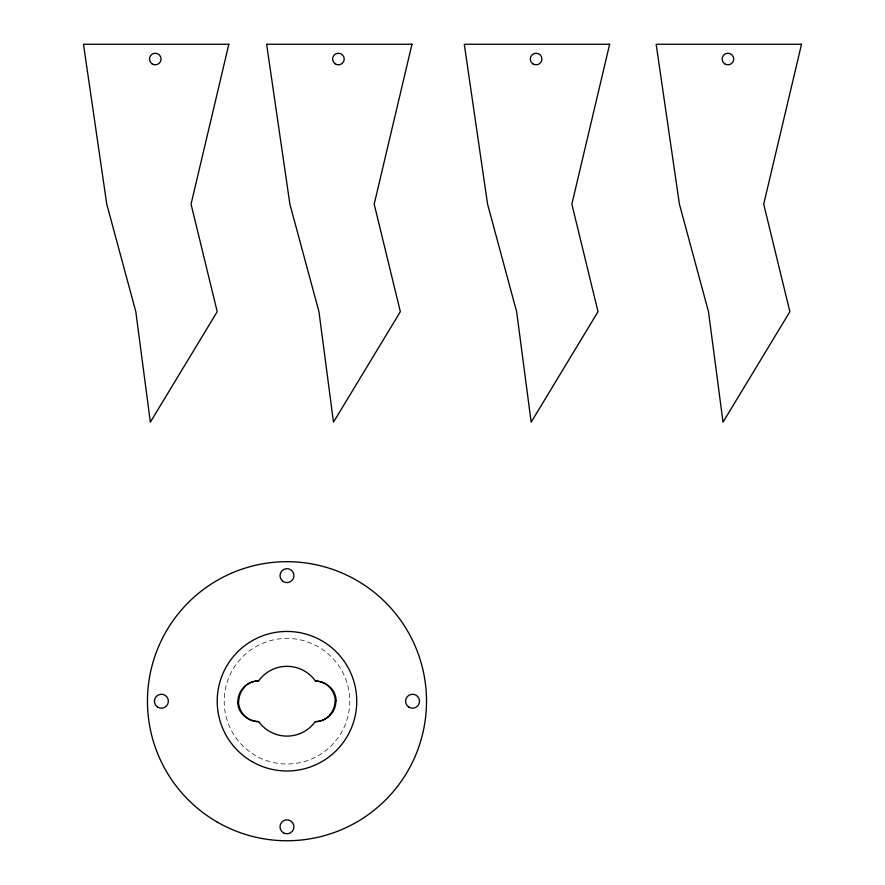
<?xml version="1.0" encoding="UTF-8"?>
<svg xmlns="http://www.w3.org/2000/svg" width="885" height="885" viewBox="0 0 885 885"><rect width="100%" height="100%" fill="white"/><g stroke="black" fill="none" stroke-linecap="round" stroke-linejoin="round"><path stroke-width="0.66" stroke-dasharray="4.42 3.32" d="M252.015 753.367A62.791 62.791 0 0 0 349.63 705.422A62.791 62.791 0 0 0 259.294 644.855A62.791 62.791 0 0 0 252.015 753.367"/><path stroke-width="1.33" d="M329.53 715.7L327.859 717.193M315.381 680.963A34.88 34.88 0 0 0 258.597 680.93A23.873 21.948 79.5 0 0 246.096 685.233A22.402 20.499 82.8 0 0 244.216 686.871A19.536 17.8 85.1 0 0 237.899 701.263M327.87 717.215A23.784 21.893 79.9 0 1 315.248 721.64A34.88 34.88 0 0 1 258.685 721.629M244.393 715.467A19.536 17.269 89.9 0 1 238.441 701.418M244.326 715.556A23.519 21.461 -84.5 0 0 258.63 721.596A24.769 22.092 -75.6 0 1 244.183 715.744M244.094 715.888A19.348 17.036 -82.2 0 1 237.556 701.484M238.707 701.307A19.359 15.963 89.9 0 1 244.525 687.302M244.282 686.948A23.685 20.897 81.4 0 1 246.141 685.289A25.278 22.457 78.2 0 1 258.597 680.897M329.585 686.848A24.703 22.07 -75.4 0 0 315.37 681.085A23.464 21.45 -84.3 0 1 329.441 687.025M335.88 701.318A19.536 17.833 85.2 0 1 329.607 715.799M329.375 687.125A19.603 17.357 -89.8 0 1 335.315 701.02M329.674 686.705A19.426 17.147 -81.9 0 1 336.189 700.953M335.094 701.285A19.326 15.996 -89.8 0 1 329.253 715.301M327.793 717.093A25.145 22.368 79 0 1 315.248 721.684M228.839 44.25L191.049 204.136L217.212 311.686L150.35 422.156L135.814 311.686L106.753 204.136L83.489 44.25L228.839 44.25M411.979 44.25L374.189 204.136L400.352 311.686L333.49 422.156L318.954 311.686L289.882 204.136L266.628 44.25L411.979 44.25M609.643 44.25L571.854 204.136L598.017 311.686L531.166 422.156L516.63 311.686L487.558 204.136L464.304 44.25L609.643 44.25M801.511 44.25L763.711 204.136L789.874 311.686L723.023 422.156L708.487 311.686L679.414 204.136L656.161 44.25L801.511 44.25M217.212 822.054A139.531 139.531 0 0 0 426.515 701.219A139.531 139.531 0 0 0 217.212 580.383A139.531 139.531 0 0 0 217.212 822.054M252.092 761.642A69.771 69.771 0 0 0 356.743 701.219A69.771 69.771 0 0 0 252.092 640.795A69.771 69.771 0 0 0 252.092 761.642M157.486 706.993A6.98 6.98 0 0 0 168.36 701.716A6.98 6.98 0 0 0 158.349 694.946A6.98 6.98 0 0 0 157.486 706.993M283.488 832.84A6.98 6.98 0 0 0 293.953 826.8A6.98 6.98 0 0 0 283.488 820.76A6.98 6.98 0 0 0 283.488 832.84M283.067 581.412A6.98 6.98 0 0 0 293.942 576.135A6.98 6.98 0 0 0 283.93 569.365A6.98 6.98 0 0 0 283.067 581.412M409.069 707.259A6.98 6.98 0 0 0 419.534 701.219A6.98 6.98 0 0 0 409.069 695.179A6.98 6.98 0 0 0 409.069 707.259M724.693 63.831A5.819 5.819 0 0 0 733.742 59.439A5.819 5.819 0 0 0 725.401 53.786A5.819 5.819 0 0 0 724.693 63.831M335.161 63.831A5.819 5.819 0 0 0 344.221 59.439A5.819 5.819 0 0 0 335.88 53.786A5.819 5.819 0 0 0 335.161 63.831M152.021 63.831A5.819 5.819 0 0 0 161.081 59.439A5.819 5.819 0 0 0 152.74 53.786A5.819 5.819 0 0 0 152.021 63.831M532.825 63.831A5.819 5.819 0 0 0 541.885 59.439A5.819 5.819 0 0 0 533.544 53.786A5.819 5.819 0 0 0 532.825 63.831"/></g></svg>
